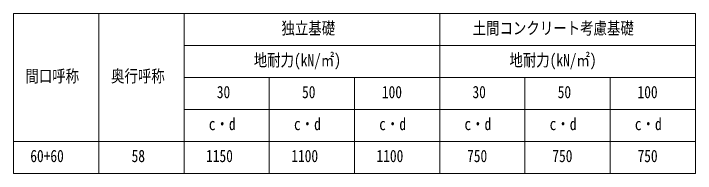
# Model space of a CAD drawing. Units: millimetres, scale not verified. Extents: x -14718 to 14718, y -10396 to 10396.
# Drawn here: x 1818 to 8218, y -1393 to 107 of the extents above; entities that cross this region are included whole.
import ezdxf
from ezdxf.enums import TextEntityAlignment as Align

# ---------------------------------------------------------------- set-up
doc = ezdxf.new("R2010")
doc.units = ezdxf.units.MM
doc.header["$LTSCALE"] = 50
doc.layers.add('0-1_TABLE1', color=7, linetype='Continuous', lineweight=18)
doc.styles.add('ＭＳ ゴシック', font='')
doc.styles.get('ＭＳ ゴシック').set_extended_font_data('MS Gothic')

msp = doc.modelspace()

# ---------------------------------------------------------------- linework, layer by layer
at = {"layer": '0-1_TABLE1'}
for p, q in [((1817.57, 107.15), (8217.57, 107.15)), ((2617.57, 107.15), (2617.57, -1392.85)), ((3417.57, 107.15), (3417.57, -1392.85)), ((5817.57, 107.15), (5817.57, -1392.85)), ((3417.57, -192.85), (8217.57, -192.85)), ((3417.57, -492.85), (8217.57, -492.85)), ((4217.57, -492.85), (4217.57, -1392.85)), ((5017.57, -492.85), (5017.57, -1392.85)), ((6617.57, -492.85), (6617.57, -1392.85)), ((7417.57, -492.85), (7417.57, -1392.85)), ((3417.57, -792.85), (8217.57, -792.85)), ((1817.57, -1392.85), (8217.57, -1392.85))]:
    msp.add_line(p, q, dxfattribs=at)
for points in [[(1817.57, 107.15), (1817.57, -1092.85), (1817.57, -1392.85)], [(8217.57, 107.15), (8217.57, -492.85), (8217.57, -1392.85)], [(1817.57, -1092.85), (2617.57, -1092.85), (8217.57, -1092.85)]]:
    msp.add_lwpolyline(points, dxfattribs=at)

# ---------------------------------------------------------------- texts
at = {"layer": '0-1_TABLE1', "style": 'ＭＳ ゴシック', "width": 0.8}
for s, p in [('独立基礎', (4331.97, -121.6)), ('土間コンクリート考慮基礎', (6127.17, -121.6)), ('地耐力(kN/㎡)', (4071.57, -421.6)), ('地耐力(kN/㎡)', (6471.57, -421.6)), ('間口呼称', (1927.77, -571.6)), ('奥行呼称', (2731.97, -571.6)), ('30', (3725.17, -721.6)), ('50', (4525.17, -721.6)), ('100', (5274.77, -721.6)), ('30', (6125.17, -721.6)), ('50', (6925.17, -721.6)), ('100', (7674.77, -721.6)), ('c・d', (3649.57, -1021.6)), ('c・d', (4449.57, -1021.6)), ('c・d', (5249.57, -1021.6)), ('c・d', (6049.57, -1021.6)), ('c・d', (6849.57, -1021.6)), ('c・d', (7649.57, -1021.6)), ('60+60', (1973.97, -1321.6)), ('58', (2925.17, -1321.6)), ('1150', (3624.37, -1321.6)), ('1100', (4424.37, -1321.6)), ('1100', (5224.37, -1321.6)), ('750', (6074.77, -1321.6)), ('750', (6874.77, -1321.6)), ('750', (7674.77, -1321.6))]:
    msp.add_text(s, height=115.5, dxfattribs=at).set_placement(p, align=Align.BOTTOM_LEFT)

doc.saveas('drawing.dxf')
